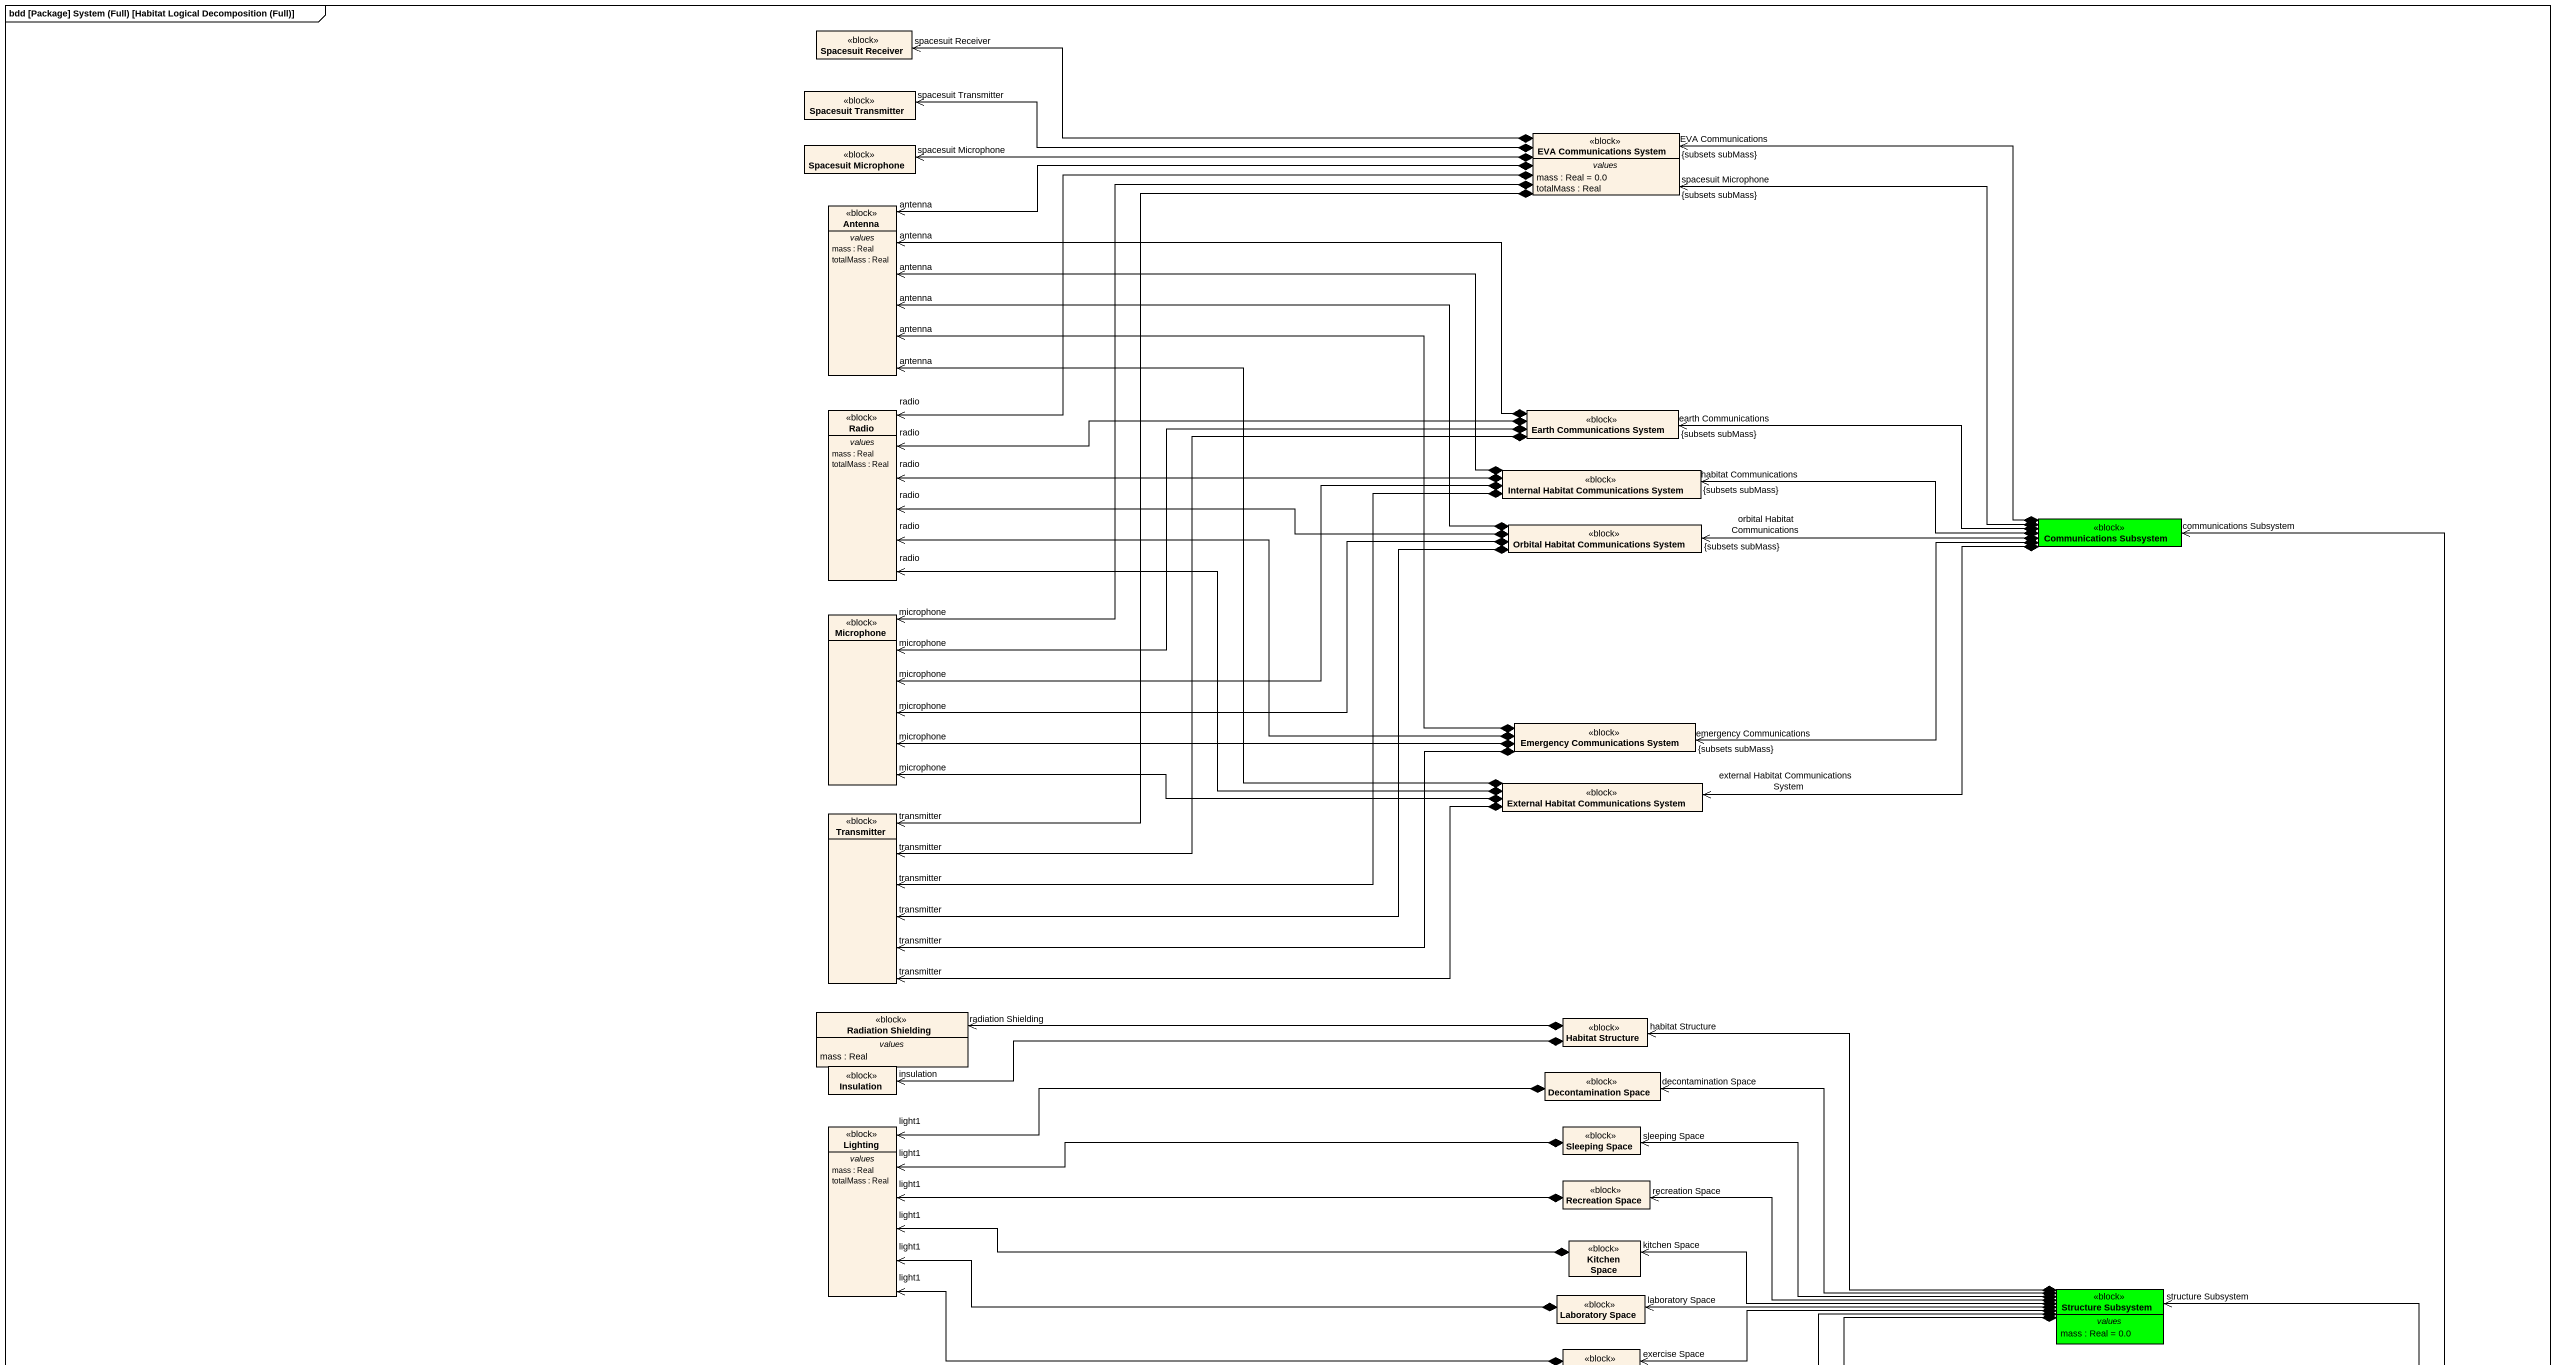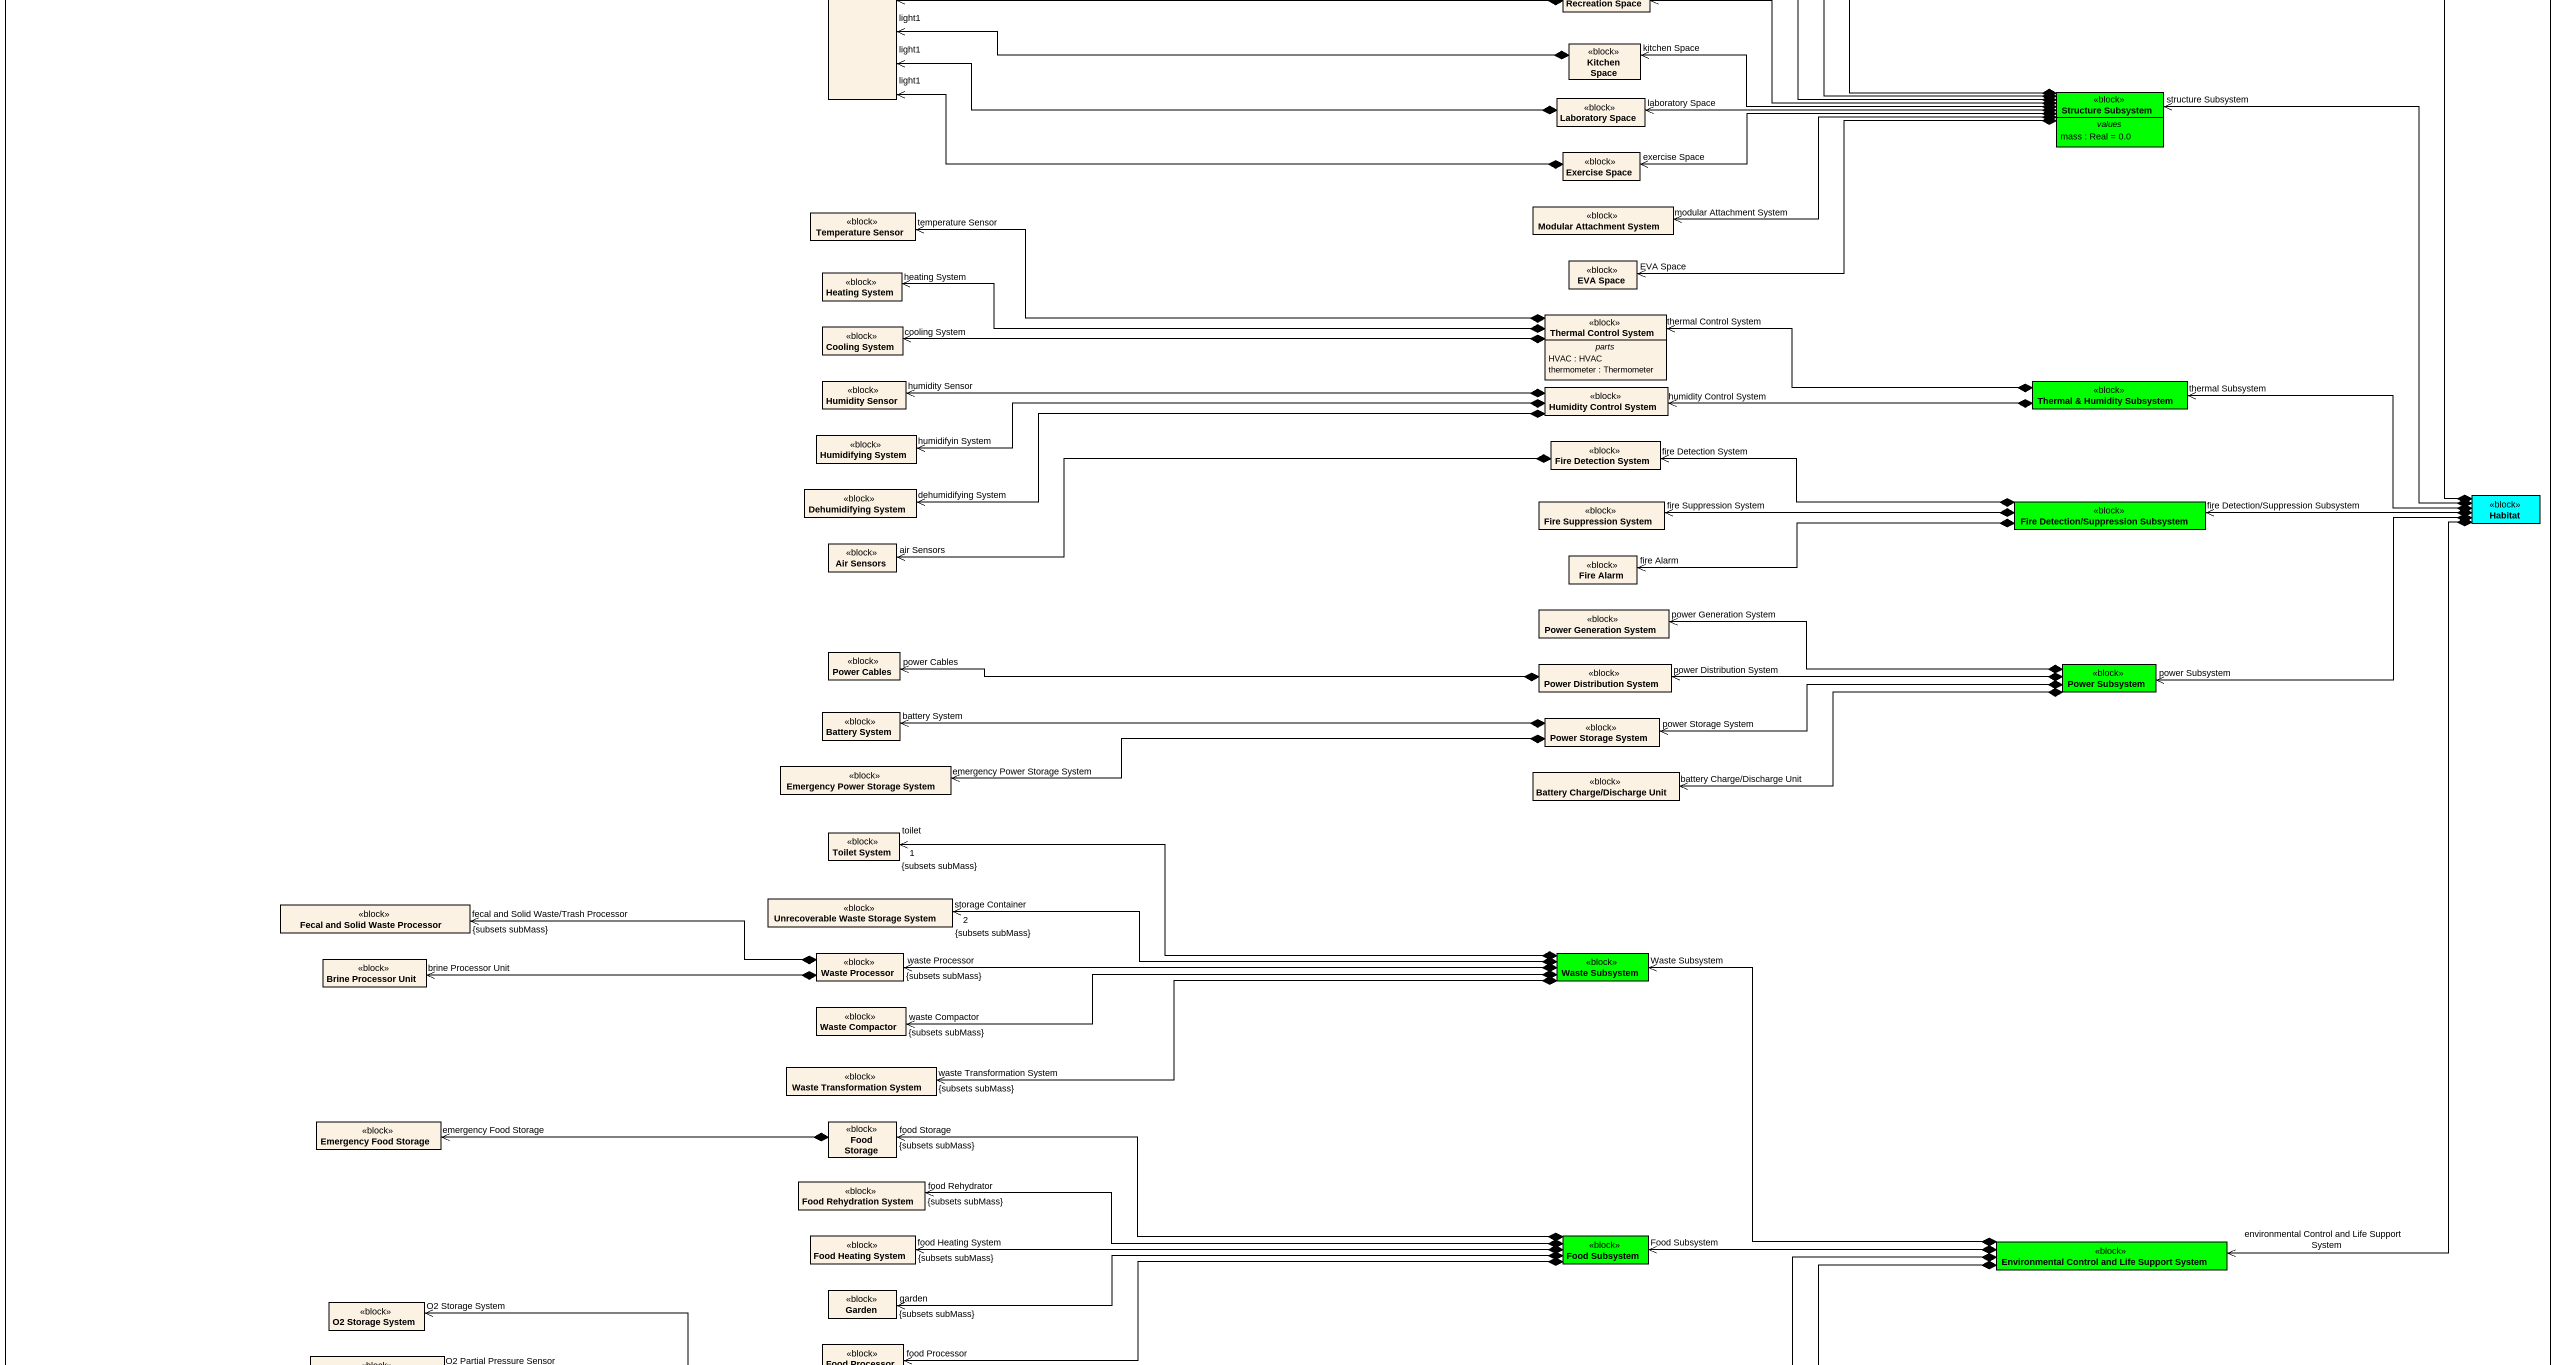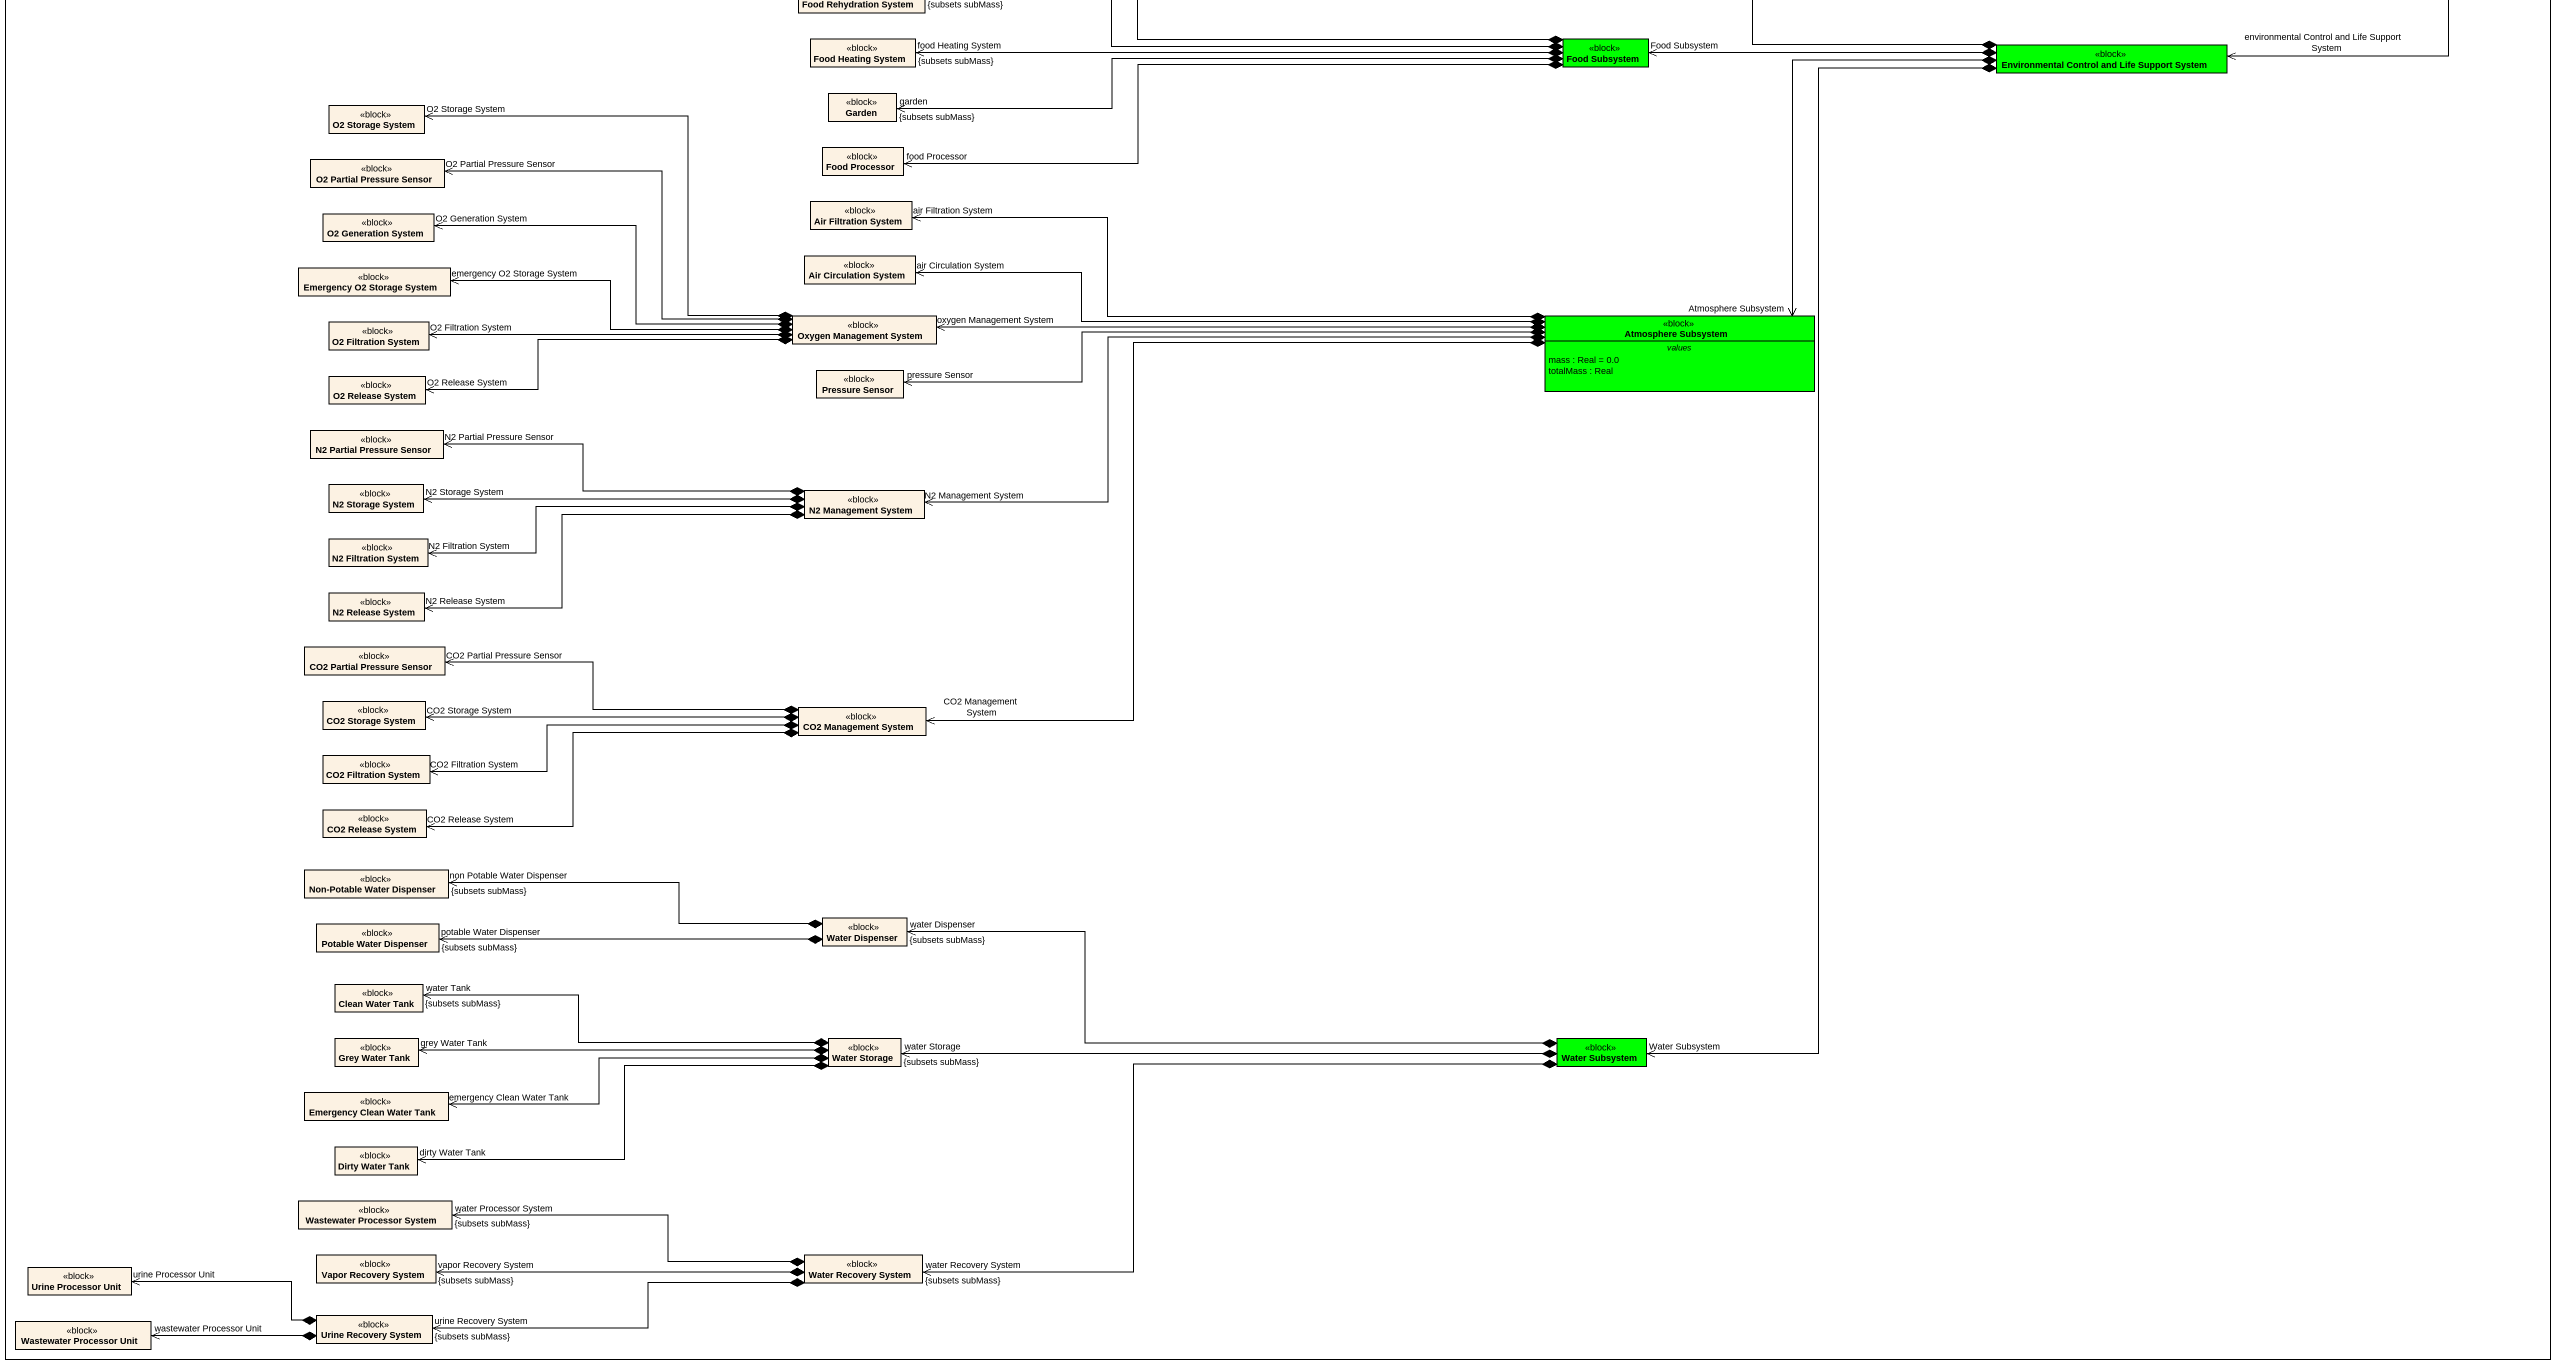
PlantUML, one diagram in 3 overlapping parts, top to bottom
@startuml
mainframe bdd [Package] System (Full) [Habitat Logical Decomposition (Full)]
hide circle
hide empty members
class "Spacesuit Receiver" as Spacesuit_Receiver <<block>>
class "Spacesuit Transmitter" as Spacesuit_Transmitter <<block>>
class "Spacesuit Microphone" as Spacesuit_Microphone <<block>>
class "EVA Communications System" as EVA_Communications_System <<block>> {
  -- values --
  mass : Real = 0.0
  totalMass : Real
}
class Antenna <<block>> {
  -- values --
  mass : Real
  totalMass : Real
}
class Radio <<block>> {
  -- values --
  mass : Real
  totalMass : Real
}
class "Earth Communications System" as Earth_Communications_System <<block>>
class "Internal Habitat Communications System" as Internal_Habitat <<block>>
class "Orbital Habitat Communications System" as Orbital_Habitat <<block>>
class "Communications Subsystem" as Communications_Subsystem <<block>> #00FF00
class Microphone <<block>>
class "Emergency Communications System" as Emergency_Communications <<block>>
class Transmitter <<block>>
class "External Habitat Communications System" as External_Habitat <<block>>
class "Radiation Shielding" as Radiation_Shielding <<block>> {
  -- values --
  mass : Real
}
class "Habitat Structure" as Habitat_Structure <<block>>
class Insulation <<block>>
class "Decontamination Space" as Decontamination_Space <<block>>
class Lighting <<block>> {
  -- values --
  mass : Real
  totalMass : Real
}
class "Sleeping Space" as Sleeping_Space <<block>>
class "Recreation Space" as Recreation_Space <<block>>
class "Kitchen Space" as Kitchen_Space <<block>>
class "Laboratory Space" as Laboratory_Space <<block>>
class "Structure Subsystem" as Structure_Subsystem <<block>> #00FF00 {
  -- values --
  mass : Real = 0.0
}
class "Exercise Space" as Exercise_Space <<block>>
class "Temperature Sensor" as Temperature_Sensor <<block>>
class "Modular Attachment System" as Modular_Attachment_System <<block>>
class "Heating System" as Heating_System <<block>>
class "EVA Space" as EVA_Space <<block>>
class "Thermal Control System" as Thermal_Control_System <<block>> {
  -- parts --
  HVAC : HVAC
  thermometer : Thermometer
}
class "Cooling System" as Cooling_System <<block>>
class "Humidity Sensor" as Humidity_Sensor <<block>>
class "Humidity Control System" as Humidity_Control_System <<block>>
class "Thermal & Humidity Subsystem" as Thermal_Humidity_Subsystem <<block>> #00FF00
class "Humidifying System" as Humidifying_System <<block>>
class "Fire Detection System" as Fire_Detection_System <<block>>
class "Dehumidifying System" as Dehumidifying_System <<block>>
class "Fire Suppression System" as Fire_Suppression_System <<block>>
class "Fire Detection/Suppression Subsystem" as Fire_Detection_Suppression <<block>> #00FF00
class Habitat <<block>> #00FFFF
class "Air Sensors" as Air_Sensors <<block>>
class "Fire Alarm" as Fire_Alarm <<block>>
class "Power Generation System" as Power_Generation_System <<block>>
class "Power Cables" as Power_Cables <<block>>
class "Power Distribution System" as Power_Distribution_System <<block>>
class "Power Subsystem" as Power_Subsystem <<block>> #00FF00
class "Battery System" as Battery_System <<block>>
class "Power Storage System" as Power_Storage_System <<block>>
class "Emergency Power Storage System" as Emergency_Power_Storage <<block>>
class "Battery Charge/Discharge Unit" as Battery_Charge_Discharge <<block>>
class "Toilet System" as Toilet_System <<block>>
class "Unrecoverable Waste Storage System" as Unrecoverable_Waste_Storage <<block>>
class "Fecal and Solid Waste Processor" as Fecal_and_Solid_Waste <<block>>
class "Brine Processor Unit" as Brine_Processor_Unit <<block>>
class "Waste Processor" as Waste_Processor <<block>>
class "Waste Subsystem" as Waste_Subsystem <<block>> #00FF00
class "Waste Compactor" as Waste_Compactor <<block>>
class "Waste Transformation System" as Waste_Transformation_System <<block>>
class "Emergency Food Storage" as Emergency_Food_Storage <<block>>
class "Food Storage" as Food_Storage <<block>>
class "Food Rehydration System" as Food_Rehydration_System <<block>>
class "Food Heating System" as Food_Heating_System <<block>>
class "Food Subsystem" as Food_Subsystem <<block>> #00FF00
class "Environmental Control and Life Support System" as Environmental_Control_and <<block>> #00FF00
class "O2 Storage System" as O2_Storage_System <<block>>
class Garden <<block>>
class "O2 Partial Pressure Sensor" as O2_Partial_Pressure_Sensor <<block>>
class "Food Processor" as Food_Processor <<block>>
class "Air Filtration System" as Air_Filtration_System <<block>>
class "O2 Generation System" as O2_Generation_System <<block>>
class "Emergency O2 Storage System" as Emergency_O2_Storage_System <<block>>
class "Air Circulation System" as Air_Circulation_System <<block>>
class "O2 Filtration System" as O2_Filtration_System <<block>>
class "Oxygen Management System" as Oxygen_Management_System <<block>>
class "Atmosphere Subsystem" as Atmosphere_Subsystem <<block>> #00FF00 {
  -- values --
  mass : Real = 0.0
  totalMass : Real
}
class "O2 Release System" as O2_Release_System <<block>>
class "Pressure Sensor" as Pressure_Sensor <<block>>
class "N2 Partial Pressure Sensor" as N2_Partial_Pressure_Sensor <<block>>
class "N2 Storage System" as N2_Storage_System <<block>>
class "N2 Management System" as N2_Management_System <<block>>
class "N2 Filtration System" as N2_Filtration_System <<block>>
class "N2 Release System" as N2_Release_System <<block>>
class "CO2 Partial Pressure Sensor" as CO2_Partial_Pressure_Sensor <<block>>
class "CO2 Storage System" as CO2_Storage_System <<block>>
class "CO2 Management System" as CO2_Management_System <<block>>
class "CO2 Filtration System" as CO2_Filtration_System <<block>>
class "CO2 Release System" as CO2_Release_System <<block>>
class "Non-Potable Water Dispenser" as Non_Potable_Water_Dispenser <<block>>
class "Potable Water Dispenser" as Potable_Water_Dispenser <<block>>
class "Water Dispenser" as Water_Dispenser <<block>>
class "Clean Water Tank" as Clean_Water_Tank <<block>>
class "Grey Water Tank" as Grey_Water_Tank <<block>>
class "Water Storage" as Water_Storage <<block>>
class "Water Subsystem" as Water_Subsystem <<block>> #00FF00
class "Emergency Clean Water Tank" as Emergency_Clean_Water_Tank <<block>>
class "Dirty Water Tank" as Dirty_Water_Tank <<block>>
class "Wastewater Processor System" as Wastewater_Processor_System <<block>>
class "Urine Processor Unit" as Urine_Processor_Unit <<block>>
class "Vapor Recovery System" as Vapor_Recovery_System <<block>>
class "Water Recovery System" as Water_Recovery_System <<block>>
class "Wastewater Processor Unit" as Wastewater_Processor_Unit <<block>>
class "Urine Recovery System" as Urine_Recovery_System <<block>>
EVA_Communications_System *-left-> "spacesuit Receiver" Spacesuit_Receiver
EVA_Communications_System *-left-> "spacesuit Transmitter" Spacesuit_Transmitter
EVA_Communications_System *-left-> "spacesuit Microphone" Spacesuit_Microphone
EVA_Communications_System *-left-> "antenna" Antenna
EVA_Communications_System *-left-> "radio" Radio
EVA_Communications_System *--> "microphone" Microphone
EVA_Communications_System *--> "transmitter" Transmitter
Earth_Communications_System *-left-> "antenna" Antenna
Earth_Communications_System *-left-> "radio" Radio
Earth_Communications_System *-left-> "microphone" Microphone
Earth_Communications_System *--> "transmitter" Transmitter
Internal_Habitat *-left-> "antenna" Antenna
Internal_Habitat *-left-> "radio" Radio
Internal_Habitat *-left-> "microphone" Microphone
Internal_Habitat *-left-> "transmitter" Transmitter
Orbital_Habitat *-left-> "antenna" Antenna
Orbital_Habitat *-left-> "radio" Radio
Orbital_Habitat *-left-> "microphone" Microphone
Orbital_Habitat *-left-> "transmitter" Transmitter
Communications_Subsystem *-up-> "spacesuit Microphone\n{subsets subMass}" EVA_Communications_System
Communications_Subsystem *-up-> "EVA Communications\n{subsets subMass}" EVA_Communications_System
Communications_Subsystem *-left-> "earth Communications\n{subsets subMass}" Earth_Communications_System
Communications_Subsystem *-left-> "habitat Communications\n{subsets subMass}" Internal_Habitat
Communications_Subsystem *-left-> "orbital Habitat Communications\n{subsets subMass}" Orbital_Habitat
Communications_Subsystem *-left-> "emergency Communications\n{subsets subMass}" Emergency_Communications
Communications_Subsystem *-left-> "external Habitat Communications System" External_Habitat
Emergency_Communications *-up-> "antenna" Antenna
Emergency_Communications *-left-> "radio" Radio
Emergency_Communications *-left-> "microphone" Microphone
Emergency_Communications *-left-> "transmitter" Transmitter
External_Habitat *-up-> "antenna" Antenna
External_Habitat *-left-> "radio" Radio
External_Habitat *-left-> "microphone" Microphone
External_Habitat *-left-> "transmitter" Transmitter
Habitat_Structure *-left-> "radiation Shielding" Radiation_Shielding
Habitat_Structure *-left-> "insulation" Insulation
Decontamination_Space *-left-> "light1" Lighting
Sleeping_Space *-left-> "light1" Lighting
Recreation_Space *-left-> "light1" Lighting
Kitchen_Space *-left-> "light1" Lighting
Laboratory_Space *-left-> "light1" Lighting
Structure_Subsystem *-left-> "habitat Structure" Habitat_Structure
Structure_Subsystem *-left-> "decontamination Space" Decontamination_Space
Structure_Subsystem *-left-> "sleeping Space" Sleeping_Space
Structure_Subsystem *-left-> "recreation Space" Recreation_Space
Structure_Subsystem *-left-> "kitchen Space" Kitchen_Space
Structure_Subsystem *-left-> "laboratory Space" Laboratory_Space
Structure_Subsystem *-left-> "exercise Space" Exercise_Space
Structure_Subsystem *-left-> "modular Attachment System" Modular_Attachment_System
Structure_Subsystem *-left-> "EVA Space" EVA_Space
Exercise_Space *-left-> "light1" Lighting
Thermal_Control_System *-left-> "temperature Sensor" Temperature_Sensor
Thermal_Control_System *-left-> "heating System" Heating_System
Thermal_Control_System *-left-> "cooling System" Cooling_System
Humidity_Control_System *-left-> "humidity Sensor" Humidity_Sensor
Humidity_Control_System *-left-> "humidifyin System" Humidifying_System
Humidity_Control_System *-left-> "dehumidifying System" Dehumidifying_System
Thermal_Humidity_Subsystem *-left-> "thermal Control System" Thermal_Control_System
Thermal_Humidity_Subsystem *-left-> "humidity Control System" Humidity_Control_System
Fire_Detection_System *-left-> "air Sensors" Air_Sensors
Fire_Detection_Suppression *-left-> "fire Detection System" Fire_Detection_System
Fire_Detection_Suppression *-left-> "fire Suppression System" Fire_Suppression_System
Fire_Detection_Suppression *-left-> "fire Alarm" Fire_Alarm
Habitat *-up-> "communications Subsystem" Communications_Subsystem
Habitat *-up-> "structure Subsystem" Structure_Subsystem
Habitat *-left-> "thermal Subsystem" Thermal_Humidity_Subsystem
Habitat *-left-> "fire Detection/Suppression Subsystem" Fire_Detection_Suppression
Habitat *-left-> "power Subsystem" Power_Subsystem
Habitat *--> "environmental Control and Life Support System" Environmental_Control_and
Power_Distribution_System *-left-> "power Cables" Power_Cables
Power_Subsystem *-left-> "power Generation System" Power_Generation_System
Power_Subsystem *-left-> "power Distribution System" Power_Distribution_System
Power_Subsystem *-left-> "power Storage System" Power_Storage_System
Power_Subsystem *-left-> "battery Charge/Discharge Unit" Battery_Charge_Discharge
Power_Storage_System *-left-> "battery System" Battery_System
Power_Storage_System *-left-> "emergency Power Storage System" Emergency_Power_Storage
Waste_Processor *-left-> "fecal and Solid Waste/Trash Processor\n{subsets subMass}" Fecal_and_Solid_Waste
Waste_Processor *-left-> "brine Processor Unit" Brine_Processor_Unit
Waste_Subsystem *-left-> "toilet\n1\n{subsets subMass}" Toilet_System
Waste_Subsystem *-left-> "storage Container\n2\n{subsets subMass}" Unrecoverable_Waste_Storage
Waste_Subsystem *-left-> "waste Processor\n{subsets subMass}" Waste_Processor
Waste_Subsystem *-left-> "waste Compactor\n{subsets subMass}" Waste_Compactor
Waste_Subsystem *-left-> "waste Transformation System\n{subsets subMass}" Waste_Transformation_System
Food_Storage *-left-> "emergency Food Storage" Emergency_Food_Storage
Food_Subsystem *-left-> "food Storage\n{subsets subMass}" Food_Storage
Food_Subsystem *-left-> "food Rehydrator\n{subsets subMass}" Food_Rehydration_System
Food_Subsystem *-left-> "food Heating System\n{subsets subMass}" Food_Heating_System
Food_Subsystem *-left-> "garden\n{subsets subMass}" Garden
Food_Subsystem *-left-> "food Processor" Food_Processor
Environmental_Control_and *-left-> "Waste Subsystem" Waste_Subsystem
Environmental_Control_and *-left-> "Food Subsystem" Food_Subsystem
Environmental_Control_and *--> "Atmosphere Subsystem" Atmosphere_Subsystem
Environmental_Control_and *--> "Water Subsystem" Water_Subsystem
Oxygen_Management_System *-left-> "O2 Storage System" O2_Storage_System
Oxygen_Management_System *-left-> "O2 Partial Pressure Sensor" O2_Partial_Pressure_Sensor
Oxygen_Management_System *-left-> "O2 Generation System" O2_Generation_System
Oxygen_Management_System *-left-> "emergency O2 Storage System" Emergency_O2_Storage_System
Oxygen_Management_System *-left-> "O2 Filtration System" O2_Filtration_System
Oxygen_Management_System *-left-> "O2 Release System" O2_Release_System
Atmosphere_Subsystem *-left-> "air Filtration System" Air_Filtration_System
Atmosphere_Subsystem *-left-> "air Circulation System" Air_Circulation_System
Atmosphere_Subsystem *-left-> "oxygen Management System" Oxygen_Management_System
Atmosphere_Subsystem *-left-> "pressure Sensor" Pressure_Sensor
Atmosphere_Subsystem *-left-> "N2 Management System" N2_Management_System
Atmosphere_Subsystem *-left-> "CO2 Management System" CO2_Management_System
N2_Management_System *-left-> "N2 Partial Pressure Sensor" N2_Partial_Pressure_Sensor
N2_Management_System *-left-> "N2 Storage System" N2_Storage_System
N2_Management_System *-left-> "N2 Filtration System" N2_Filtration_System
N2_Management_System *-left-> "N2 Release System" N2_Release_System
CO2_Management_System *-left-> "CO2 Partial Pressure Sensor" CO2_Partial_Pressure_Sensor
CO2_Management_System *-left-> "CO2 Storage System" CO2_Storage_System
CO2_Management_System *-left-> "CO2 Filtration System" CO2_Filtration_System
CO2_Management_System *-left-> "CO2 Release System" CO2_Release_System
Water_Dispenser *-left-> "non Potable Water Dispenser\n{subsets subMass}" Non_Potable_Water_Dispenser
Water_Dispenser *-left-> "potable Water Dispenser\n{subsets subMass}" Potable_Water_Dispenser
Water_Storage *-left-> "water Tank\n{subsets subMass}" Clean_Water_Tank
Water_Storage *-left-> "grey Water Tank" Grey_Water_Tank
Water_Storage *-left-> "emergency Clean Water Tank" Emergency_Clean_Water_Tank
Water_Storage *-left-> "dirty Water Tank" Dirty_Water_Tank
Water_Subsystem *-left-> "water Dispenser\n{subsets subMass}" Water_Dispenser
Water_Subsystem *-left-> "water Storage\n{subsets subMass}" Water_Storage
Water_Subsystem *-left-> "water Recovery System\n{subsets subMass}" Water_Recovery_System
Water_Recovery_System *-left-> "water Processor System\n{subsets subMass}" Wastewater_Processor_System
Water_Recovery_System *-left-> "vapor Recovery System\n{subsets subMass}" Vapor_Recovery_System
Water_Recovery_System *-left-> "urine Recovery System\n{subsets subMass}" Urine_Recovery_System
Urine_Recovery_System *-left-> "urine Processor Unit" Urine_Processor_Unit
Urine_Recovery_System *-left-> "wastewater Processor Unit" Wastewater_Processor_Unit
@enduml
